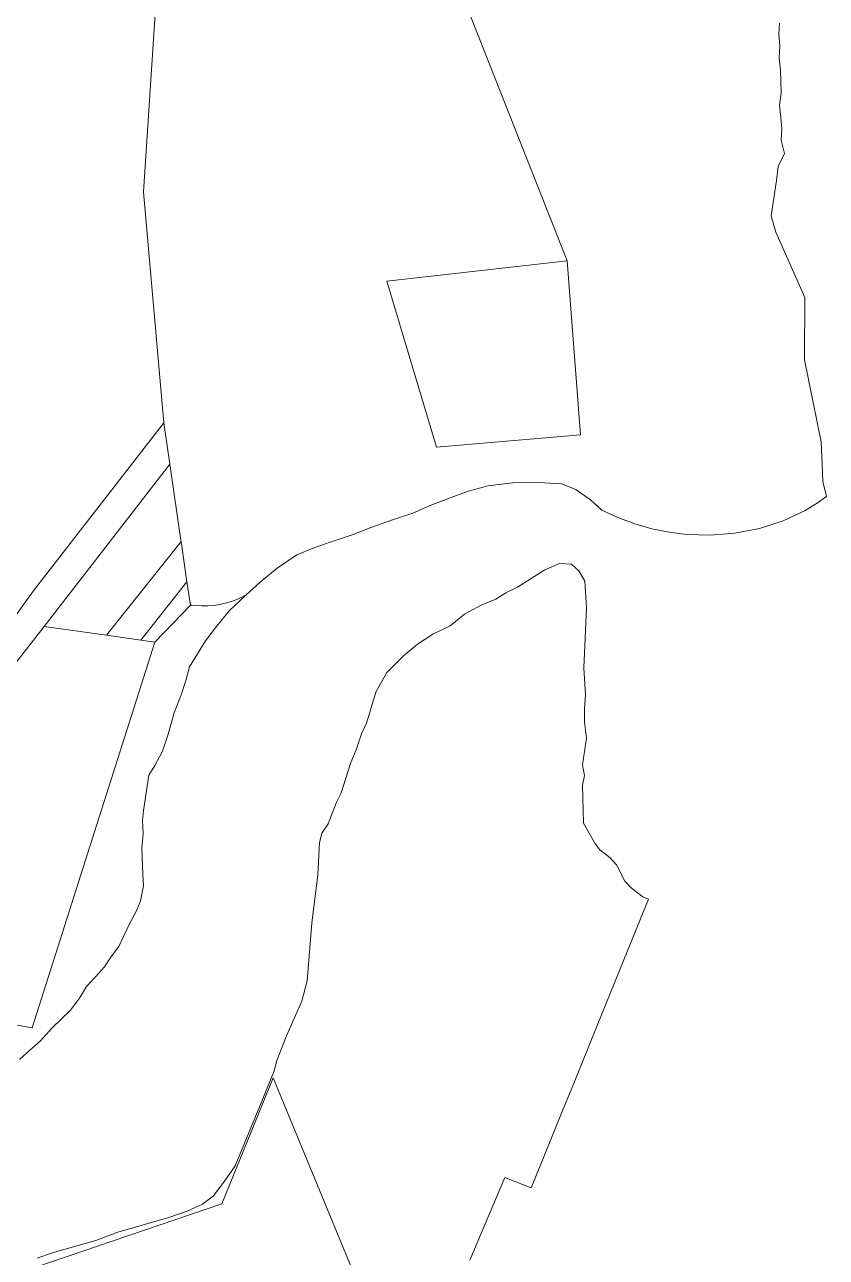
# Model space of a CAD drawing. Header units: metres. Extents: x 260053 to 263659, y 6066351 to 6070551.
# Drawn here: x 262823 to 263362, y 6067861 to 6068690 of the extents above; entities that cross this region are included whole.
import ezdxf

# ---------------------------------------------------------------- set-up
doc = ezdxf.new("R2010")
doc.units = ezdxf.units.M
doc.layers.add('Cadastre Land Parcels_SP_EXT', color=9, linetype='Continuous', lineweight=5)
doc.layers.add('Cadastre Roads_SP_EXT', color=9, linetype='Continuous', lineweight=5)

msp = doc.modelspace()

# ---------------------------------------------------------------- linework, layer by layer
at = {"layer": 'Cadastre Land Parcels_SP_EXT', "linetype": 'Continuous'}
for points in [[(261461.79, 6069495.21), (261334.95, 6068497.01), (261332.57, 6068478.32), (262812.65, 6068286.56), (262828.73, 6068308.69), (262916.36, 6068421.92), (262906.23, 6068538.81), (262902.9, 6068577.3), (262917.38, 6068799.38)], [(262835.06, 6069423.42), (263187.52, 6068530.71), (263196.43, 6068413.77), (263099.78, 6068405.63), (263066.27, 6068517.24), (263187.52, 6068530.71), (262835.06, 6069423.42)], [(262917.38, 6068799.38), (262902.9, 6068577.3), (262906.23, 6068538.81), (262916.36, 6068421.92), (262920.42, 6068394.25), (262927.92, 6068343.16), (262928.05, 6068342.26), (262932, 6068315.06), (262934.28, 6068299.39), (262935.39, 6068299.31), (262938.2, 6068299.13), (262941.99, 6068298.96), (262946.02, 6068298.91), (262949.53, 6068299.1), (262954.09, 6068299.81), (262958.65, 6068300.91), (262963.17, 6068302.36), (262967.57, 6068304.17), (262971.81, 6068306.29), (262981.17, 6068314.93), (262992.67, 6068324.19), (263005.95, 6068333.12), (263016.74, 6068337.73), (263028.17, 6068341.8), (263043.1, 6068346.74), (263056.36, 6068351.74), (263070.03, 6068356.71), (263083.88, 6068361.29), (263095.5, 6068366.46), (263107.81, 6068371.17), (263121.09, 6068375.95), (263134.48, 6068379.53), (263150.83, 6068381.62), (263168.43, 6068381.87), (263183.67, 6068380.84), (263193.38, 6068377.14), (263203.17, 6068370.11), (263210.73, 6068363.34), (263221.63, 6068358.3), (263232.92, 6068354.1), (263244.45, 6068350.77), (263256.07, 6068348.37), (263267.64, 6068346.93), (263283.76, 6068346.5), (263300.3, 6068347.82), (263316.75, 6068350.98), (263332.63, 6068356.03), (263347.44, 6068363.05), (263350.36, 6068364.75), (263353.25, 6068366.54), (263356.11, 6068368.4), (263358.93, 6068370.33), (263361.72, 6068372.34), (263359.46, 6068382.61), (263359.02, 6068394.14), (263358.17, 6068409.22), (263347.07, 6068464.18), (263347.22, 6068506.09), (263327.8, 6068549.98), (263324.59, 6068561.11), (263328.11, 6068584.76), (263329.31, 6068594.11), (263333.54, 6068603.01), (263331.42, 6068611.86), (263331.87, 6068619.49), (263331.05, 6068627.1), (263330.22, 6068635.34), (263331.3, 6068643.63), (263330.93, 6068658.87), (263330.1, 6068667.11), (263330.54, 6068675.39), (263329.72, 6068682.99), (263330.17, 6068690.63)], [(263122.06, 6067859.24), (263145.71, 6067914.78), (263163.42, 6067907.82), (263171.83, 6067928.54), (263184.24, 6067959.13), (263191.7, 6067977.5), (263208.12, 6068017.96), (263222.23, 6068052.76), (263237.24, 6068089.73), (263242.14, 6068101.82), (263242.14, 6068101.82), (263238.36, 6068103.3), (263230.83, 6068109.13), (263226.31, 6068113.98), (263220.62, 6068124.88), (263216.48, 6068129.6), (263209.59, 6068134.87), (263206.04, 6068139.39), (263198.59, 6068152.92), (263197.83, 6068178.46), (263199.17, 6068184.97), (263197.89, 6068192.14), (263200.58, 6068210.01), (263199.17, 6068220.67), (263199.07, 6068230.03), (263199.8, 6068239.1), (263198.71, 6068257.21), (263200.43, 6068297.6), (263199.44, 6068315.5), (263195.43, 6068322.53), (263190.41, 6068326.89), (263182.28, 6068327.39), (263172.58, 6068323.13), (263154.22, 6068311.58), (263146.3, 6068307.63), (263139.63, 6068303.41), (263129.77, 6068299.39), (263118.54, 6068293.4), (263108.97, 6068285.41), (263097.3, 6068279.83), (263086.87, 6068273.23), (263077.45, 6068265.44), (263066.36, 6068254.03), (263058.92, 6068240.84), (263052.6, 6068220.03), (263049.28, 6068212.88), (263045.83, 6068202.24), (263042.16, 6068193.61), (263035.67, 6068173.28), (263032.56, 6068166.98), (263026.83, 6068152.43), (263022.74, 6068146.22), (263021.12, 6068139.64), (263019.96, 6068118.21), (263015.94, 6068085.68), (263012.82, 6068046.79), (263009.28, 6068033.24), (262998.9, 6068009.9), (262992.44, 6067993.26), (262990.72, 6067986.39), (262983.89, 6067969.88), (262964.3, 6067922.47), (262956.89, 6067911.53), (262949.55, 6067902.25), (262942.44, 6067896.76), (262932.04, 6067892.17), (262919.79, 6067887.8), (262885.57, 6067877.93), (262870.83, 6067872.42), (262841.44, 6067864.13), (262831.28, 6067860.47)], [(262819.53, 6067993.97), (262826.26, 6068000), (262833.6, 6068006.68), (262841.48, 6068015.29), (262853.67, 6068027.27), (262859.68, 6068035.17), (262864.42, 6068043.01), (262870.49, 6068049.63), (262876.56, 6068056.26), (262881.33, 6068063.46), (262886.12, 6068070.04), (262889.62, 6068077.19), (262893.7, 6068085.63), (262897.81, 6068093.45), (262900.68, 6068100.57), (262902.77, 6068110.83), (262902.44, 6068118.45), (262901.66, 6068136.22), (262902.51, 6068145.8), (262902.12, 6068154.69), (262902.78, 6068161.47), (262906.47, 6068185.05), (262910.51, 6068191.57), (262915.6, 6068201.32), (262919.33, 6068212.62), (262923.33, 6068227.02), (262928.22, 6068239.18), (262931.49, 6068249.49), (262933.77, 6068257.92), (262944.53, 6068275.51), (262950.92, 6068283.84), (262960.41, 6068295.51), (262971.81, 6068306.29), (262967.57, 6068304.17), (262963.17, 6068302.36), (262958.65, 6068300.91), (262954.09, 6068299.81), (262949.53, 6068299.1), (262946.02, 6068298.91), (262941.99, 6068298.96), (262938.2, 6068299.13), (262935.39, 6068299.31), (262934.28, 6068299.39), (262910.34, 6068274.54), (262827.87, 6068015.39), (262490.27, 6068076.09)], [(262830.41, 6067854.36), (262955.52, 6067896.94), (262989.83, 6067981.74), (263049.11, 6067838.3)]]:
    msp.add_lwpolyline(points, dxfattribs=at)
for points in [[(263187.52, 6068530.71), (263066.27, 6068517.24), (263099.78, 6068405.63), (263196.43, 6068413.77), (263187.52, 6068530.71)], [(262928.05, 6068342.26), (262927.92, 6068343.16), (262920.42, 6068394.25), (262835.98, 6068285.15), (262877.95, 6068279.16), (262928.05, 6068342.26)], [(262932, 6068315.06), (262928.05, 6068342.26), (262877.95, 6068279.16), (262900.89, 6068275.88), (262932, 6068315.06)], [(262934.28, 6068299.39), (262932, 6068315.06), (262900.89, 6068275.88), (262910.34, 6068274.54), (262934.28, 6068299.39)], [(262910.34, 6068274.54), (262900.89, 6068275.88), (262877.95, 6068279.16), (262835.98, 6068285.15), (262811.4, 6068253.38), (262744.32, 6068171.15), (262466.14, 6068088.42), (262386.94, 6068014.01), (262290.35, 6067907.69), (262244.99, 6067897.6), (262161.25, 6067909.64), (262077.42, 6067903.97), (262118.11, 6067867.73), (262140.38, 6067894.6), (262264.12, 6067881.51), (262490.27, 6068076.09), (262827.87, 6068015.39), (262910.34, 6068274.54)], [(262989.83, 6067981.74), (262955.52, 6067896.94), (262830.41, 6067854.36), (262824.47, 6067812.58), (262824.7, 6067812.62), (263014.16, 6067838.55), (263018.38, 6067839.05), (263022.62, 6067839.41), (263026.87, 6067839.62), (263031.12, 6067839.68), (263035.37, 6067839.6), (263039.61, 6067839.37), (263043.85, 6067838.99), (263048.07, 6067838.46), (263049.11, 6067838.3), (262989.83, 6067981.74)]]:
    msp.add_lwpolyline(points, close=True, dxfattribs=at)
at = {"layer": 'Cadastre Roads_SP_EXT', "linetype": 'Continuous'}
msp.add_lwpolyline([(262920.42, 6068394.25), (262916.36, 6068421.92), (262828.73, 6068308.69), (262812.65, 6068286.56), (262732.71, 6068188.57), (262455.89, 6068106.24), (262372.66, 6068028.05), (262279.81, 6067925.85), (262244.21, 6067917.92), (262162, 6067929.74), (262045.73, 6067921.88), (262059.24, 6067914.24), (262077.42, 6067903.97), (262161.25, 6067909.64), (262244.99, 6067897.6), (262290.35, 6067907.69), (262386.94, 6068014.01), (262466.14, 6068088.42), (262744.32, 6068171.15), (262811.4, 6068253.38), (262835.98, 6068285.15), (262920.42, 6068394.25)], close=True, dxfattribs=at)

doc.saveas('drawing.dxf')
